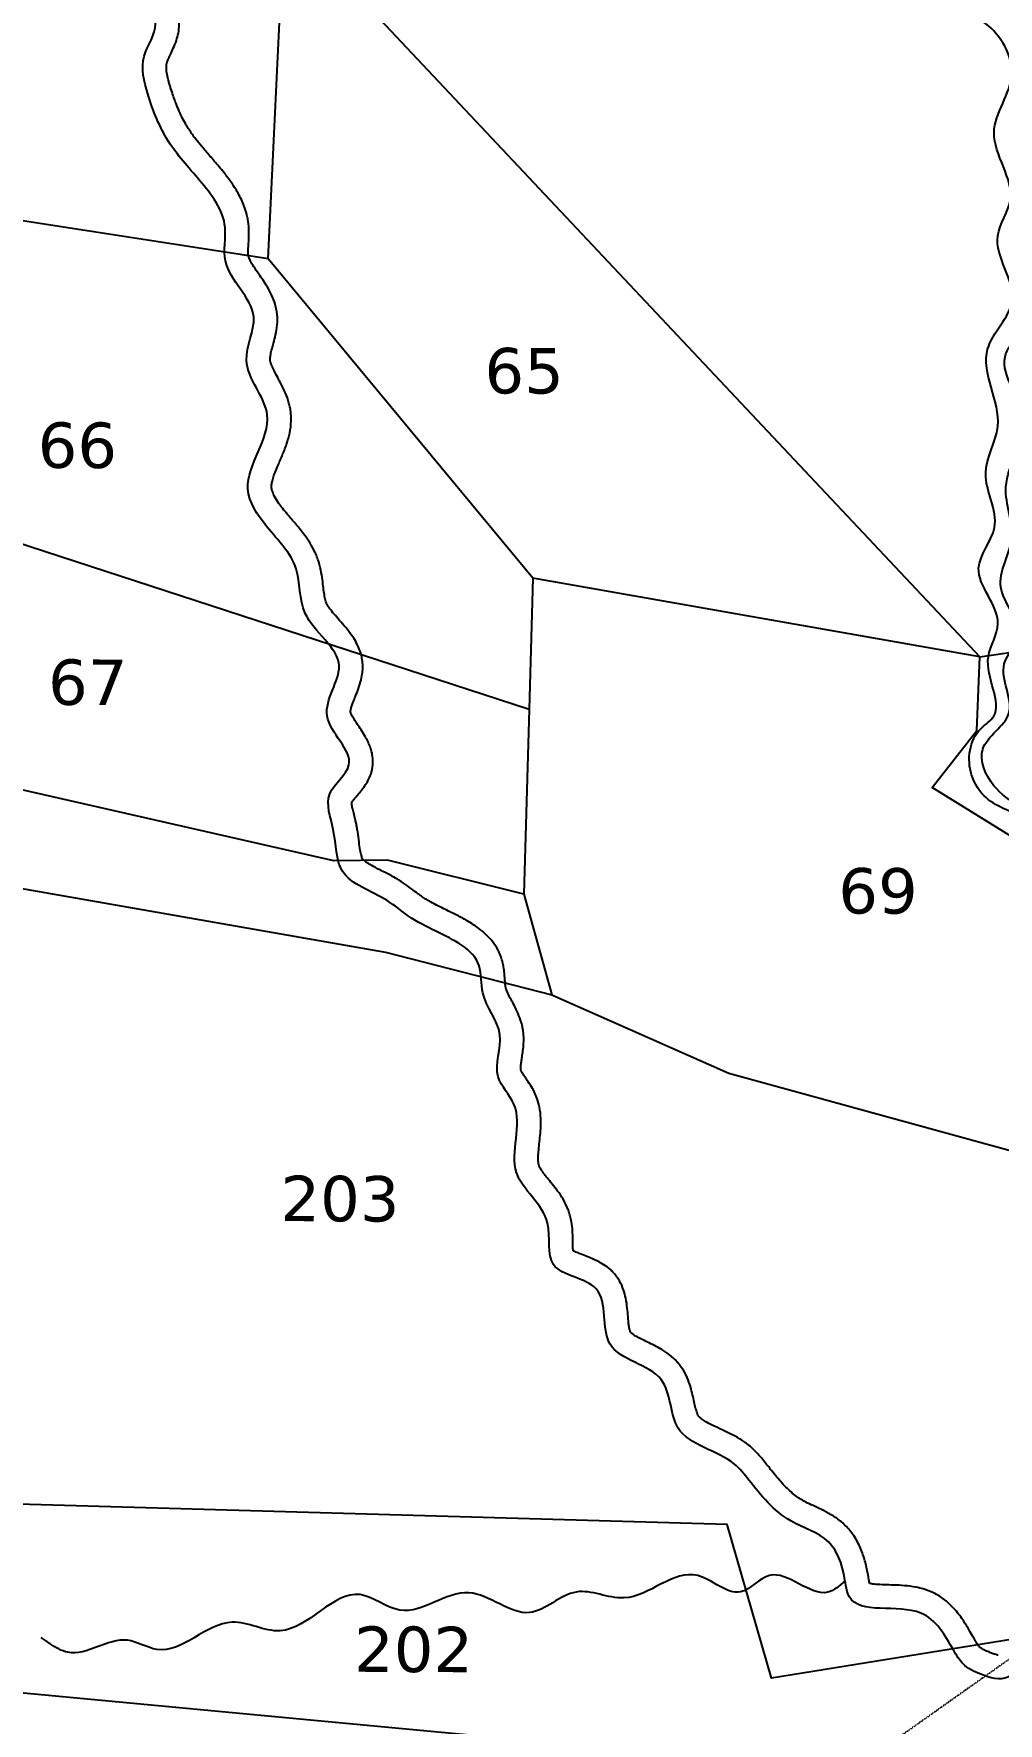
# Model space of a CAD drawing. Header units: inches. Extents: x 745102 to 755908, y 1649153 to 1658333.
# Drawn here: x 748318 to 748745, y 1654914 to 1655663 of the extents above; entities that cross this region are included whole.
import ezdxf
from ezdxf.enums import TextEntityAlignment as Align

# ---------------------------------------------------------------- set-up
doc = ezdxf.new("R2010")
doc.units = ezdxf.units.IN
doc.header["$MEASUREMENT"] = 0
doc.linetypes.add('DOT2', pattern=[0.125, 0, -0.125])
for name, color, linetype in [('PLOT', 7, 'Continuous'), ('PLOT NO', 7, 'Continuous'), ('ROADS', 6, 'Continuous'), ('TANKS-STREAM', 4, 'Continuous')]:
    doc.layers.add(name, color=color, linetype=linetype)
doc.styles.get("Standard").update_dxf_attribs({"font": 'verdana_0.ttf'})

msp = doc.modelspace()

# ---------------------------------------------------------------- linework, layer by layer
at = {"layer": 'PLOT'}
for points in [[(748421.39, 1655563.26), (748428.51, 1655714.56), (748736.61, 1655386.77)], [(748538.58, 1655421.69), (748421.39, 1655563.26), (748119.7, 1655609.89), (748120.99, 1655499.33)], [(748101.24, 1655375.89), (748120.99, 1655499.33), (748536.9, 1655363.64)], [(748736.61, 1655386.77), (748538.58, 1655421.69), (748536.9, 1655363.64), (748534.52, 1655281.56), (748546.91, 1655236.99)], [(748956.75, 1655137.5), (748967.58, 1655159.16), (748921.11, 1655205.93), (748856.1, 1655214.38), (748858.73, 1655254.57), (748774.56, 1655281.4), (748761.5, 1655300.4), (748715.4, 1655328.89), (748735.32, 1655354.16), (748736.61, 1655386.77), (748763.75, 1655390.75), (748749.83, 1655335.75), (748887.85, 1655282.51), (748912.11, 1655251.57), (749003.82, 1655202.14), (748987.31, 1655137.3)], [(748534.52, 1655281.56), (748474.16, 1655296.72), (748450.38, 1655296.41), (748101.24, 1655375.89), (748089.8, 1655338.24)], [(748089.8, 1655338.24), (748310.58, 1655284.47), (748473.25, 1655255.85), (748546.91, 1655236.99), (748625.43, 1655202.29), (748826.38, 1655147.04), (748835.49, 1654965.03), (748836.92, 1654878.19)], [(748835.49, 1654965.03), (748644.22, 1654934.16), (748624.65, 1655002.25), (748063.11, 1655018.32)], [(748054.72, 1654791.13), (748053.9, 1654951.92), (748836.92, 1654878.19)]]:
    msp.add_lwpolyline(points, dxfattribs=at)
at = {"layer": 'ROADS', "linetype": 'DOT2'}
msp.add_lwpolyline([(749280.95, 1655143.87), (749264.26, 1655135.6), (749225.6, 1655137.75), (749154.54, 1655141.69), (749108.41, 1655144.25), (749074.34, 1655134.65), (749039.13, 1655124.74), (748997.89, 1655101.31), (748970.81, 1655086.25), (748908.71, 1655058.85), (748875, 1655043.97), (748830.55, 1655014.53), (748805.74, 1654987.14), (748763.95, 1654952.66), (748717.17, 1654919.54), (748666.43, 1654883.63), (748644.23, 1654867.91), (748618.19, 1654867.15), (748551.07, 1654834.44), (748512.22, 1654815.5), (748485.6, 1654795.73), (748438.71, 1654767.75), (748405.66, 1654753.56), (748386.32, 1654744.52)], dxfattribs=at)
at = {"layer": 'TANKS-STREAM'}
for points in [[(749534, 1654961.7), (749522.94, 1654965.37), (749517.84, 1654970.84), (749492.71, 1654966.15), (749476.03, 1654966.38), (749448.4, 1654972.62), (749436.72, 1654987.52), (749419.74, 1654996.82), (749402.96, 1655016.03), (749388.4, 1655021.26), (749377.73, 1655038.14), (749364.88, 1655048.25), (749361.02, 1655078.09), (749353.32, 1655095.45), (749349.74, 1655111.47), (749338.05, 1655127.13), (749335.14, 1655143.65), (749325.93, 1655156.06), (749303.67, 1655166.37), (749290.94, 1655163.45), (749274.78, 1655172.1), (749259.62, 1655168.71), (749244.28, 1655175.21), (749226.1, 1655174.78), (749202.83, 1655181.64), (749183.99, 1655179.07), (749163.36, 1655185.58), (749142.68, 1655178.56), (749120.49, 1655187.11), (749100.48, 1655183.22), (749087.62, 1655188.88), (749063.14, 1655181.88), (749041, 1655180.48), (749018.09, 1655170.13), (748997.94, 1655170.7), (748986.06, 1655176.19), (748976.19, 1655187.12), (748961.34, 1655191.63), (748950.45, 1655198.53), (748944.55, 1655211.75), (748925.57, 1655215.79), (748911.4, 1655226.24), (748894.32, 1655228.83), (748882.49, 1655245.54), (748865, 1655252.54), (748855.15, 1655271.45), (748833.85, 1655274.66), (748812.22, 1655277.88), (748804.16, 1655288.47), (748782.34, 1655299.53), (748757.62, 1655314.97), (748739.48, 1655324.28), (748732.91, 1655334.54), (748736.95, 1655354.92), (748742.75, 1655360.51), (748742.63, 1655372.06), (748740.37, 1655386.92), (748744.55, 1655401.56), (748736.05, 1655426.18), (748743.05, 1655444.14), (748739.17, 1655468.19), (748744.54, 1655488.96), (748740.04, 1655523.24), (748750.86, 1655544.65), (748744.53, 1655573.5), (748750.04, 1655589), (748742.89, 1655619.22), (748750.76, 1655645.23), (748739.11, 1655667.55), (748722.13, 1655677.02), (748707.78, 1655697.15), (748713.98, 1655718.91), (748697.74, 1655756.06), (748695, 1655775.22), (748704.19, 1655801.42), (748686.3, 1655835.93), (748695.66, 1655862.96), (748682.04, 1655890.67), (748694.24, 1655926.43), (748686.29, 1655958.41), (748703.11, 1655990.95), (748694.98, 1656026.13), (748705.83, 1656049.15), (748704.75, 1656069.29), (748720.35, 1656087.55), (748720.3, 1656116.72), (748733.6, 1656138.29), (748733.99, 1656152.97), (748749.46, 1656178.44), (748769.4, 1656208.4), (748792.96, 1656223.27), (748805.09, 1656241.54), (748816.87, 1656253.54), (748816.68, 1656285.5), (748824.86, 1656308.57), (748821.95, 1656324.26), (748824.48, 1656336.56), (748810.8, 1656346.67), (748801.1, 1656357.93), (748796.68, 1656367.85), (748798.71, 1656382.81), (748788.86, 1656400.51), (748786.25, 1656409.43), (748783.17, 1656425.45), (748777.59, 1656434.55), (748783.08, 1656447.36), (748790.58, 1656466.64), (748800.73, 1656484.75), (748814.81, 1656494.44), (748824, 1656517.92), (748828.14, 1656522.19), (748826.9, 1656541.51), (748822.13, 1656545.62), (748830.76, 1656557.8), (748823.4, 1656576.31), (748831.58, 1656599.55), (748831.96, 1656612.59), (748830.37, 1656626.06), (748831.24, 1656637.77), (748818.41, 1656653.99), (748814.49, 1656665.23), (748819.5, 1656684.28), (748820.54, 1656697.65), (748815.49, 1656714.99), (748827.64, 1656735.49), (748825.26, 1656760.26), (748835.11, 1656784.57), (748827.29, 1656816.69), (748831.5, 1656836.15), (748824.78, 1656854.9), (748821.42, 1656883.63), (748820.68, 1656905.19), (748814.33, 1656929.97)], [(749547.45, 1654954.44), (749542.29, 1654955.9), (749539.37, 1654948.08), (749536.68, 1654947), (749530.88, 1654941.87), (749525.03, 1654923.75), (749519.44, 1654916.97), (749516.34, 1654914.72), (749511.54, 1654901.96), (749505.73, 1654892.71), (749502.21, 1654889.63), (749500.53, 1654883.04), (749486.44, 1654871.46), (749475.91, 1654869.65), (749470.72, 1654859.57), (749468.18, 1654844.33), (749458.23, 1654831.18), (749444.96, 1654825.6), (749421.04, 1654828.78), (749391.55, 1654833.22), (749376.7, 1654834.72), (749367.01, 1654837.02), (749348.2, 1654826.58), (749326.31, 1654820.48), (749319.18, 1654812.43), (749298.94, 1654807.56), (749283.63, 1654795.67), (749268.16, 1654795.93), (749245.64, 1654786.95), (749223.48, 1654787.82), (749197.22, 1654774.73), (749182.58, 1654776.64), (749161.3, 1654768.89), (749143.97, 1654768.96), (749114.85, 1654760.62), (749090.48, 1654773.29), (749066.34, 1654772.55), (749056.67, 1654778.15), (749027.55, 1654770.64), (748995.5, 1654779.62), (748979.82, 1654780.71), (748958.62, 1654793.57), (748941.71, 1654794.87), (748917.42, 1654811.45), (748900.1, 1654813.78), (748877.61, 1654827.69), (748861.95, 1654831.87), (748846.5, 1654848.69), (748831.06, 1654858.43), (748823.89, 1654871.86), (748819, 1654885.89), (748818.86, 1654906.76), (748814.8, 1654926.26), (748810.5, 1654934.31), (748801.85, 1654939.09), (748794.42, 1654936.85), (748781.02, 1654941.64), (748772.14, 1654938.37), (748753.92, 1654938.03), (748748.95, 1654934.55), (748736.99, 1654935.83), (748729.17, 1654940.39), (748724.86, 1654946.59), (748710.48, 1654962.93), (748678.73, 1654970.26), (748676.65, 1654978.59), (748669.49, 1654994.49), (748652.82, 1655003.82), (748634.29, 1655021.9), (748627.92, 1655028.94), (748603.02, 1655044.9), (748595.43, 1655066.44), (748572.8, 1655082.19), (748566.68, 1655106.62), (748547.74, 1655117.41), (748545.13, 1655135.76), (748531.34, 1655158.18), (748530.22, 1655188.48), (748523.25, 1655200.66), (748523.93, 1655219.34), (748516.37, 1655237.91), (748514.77, 1655249.87), (748495.64, 1655265.2), (748483.47, 1655271.94), (748474, 1655278.78), (748454.25, 1655291.84), (748450.19, 1655310.2), (748448.6, 1655326.07), (748457.11, 1655338.93), (748447.49, 1655360.61), (748452.74, 1655382.84), (748437.76, 1655406.1), (748433.71, 1655425.9), (748420.78, 1655444.49), (748412.36, 1655461.33), (748420.94, 1655494.06), (748411.73, 1655518.3), (748414.9, 1655537.45), (748402.39, 1655562.33), (748402.24, 1655577.17), (748390.97, 1655598.03), (748377.19, 1655615.28), (748367.98, 1655636.34), (748366.4, 1655653.04), (748371.41, 1655667.36), (748365.9, 1655683.25), (748375.27, 1655706.09), (748366.5, 1655735.3), (748374, 1655754.02), (748369.13, 1655774.44), (748382.86, 1655800.07), (748374.31, 1655830.81), (748388.03, 1655852.91), (748404.54, 1655852.85), (748410.55, 1655860.24), (748399.43, 1655867.09), (748382.12, 1655871.69), (748382, 1655893.53), (748386.35, 1655900.65), (748381.29, 1655924.57), (748388.59, 1655946.19), (748381.44, 1655967.38), (748395.15, 1655990.62), (748390.06, 1656009.19), (748396.75, 1656032.86), (748391.27, 1656053.86), (748393.58, 1656063.95), (748375.08, 1656084.01), (748358.65, 1656101.8), (748364.3, 1656123.83), (748366.85, 1656138.76), (748363.99, 1656148.04), (748357.67, 1656167.03), (748344.45, 1656177.87), (748327.57, 1656188.86), (748324.51, 1656196.29), (748334.49, 1656218.71), (748325.26, 1656236.2), (748334.45, 1656266.25), (748329.38, 1656288.32), (748335.7, 1656322.02), (748325.07, 1656348.65), (748326.08, 1656372.16), (748315.26, 1656393.99), (748318.37, 1656418.32), (748309.83, 1656435.15), (748306.42, 1656453.71), (748295.11, 1656469.05), (748295.14, 1656484.01), (748291.26, 1656500.49), (748283.72, 1656532.28)], [(749292.08, 1655172.24), (749281.19, 1655178.78), (749259.36, 1655177.19), (749245.11, 1655184.58), (749217.6, 1655181.33), (749205.89, 1655190.6), (749185.09, 1655185.85), (749164.76, 1655194.53), (749146.17, 1655188.31), (749120.37, 1655194.48), (749099.15, 1655189.74), (749083.87, 1655198.82), (749058.43, 1655187.59), (749037.86, 1655188.72), (749010.01, 1655176.39), (748993.03, 1655181.28), (748981.75, 1655195.79), (748959.74, 1655202.16), (748951.59, 1655218.04), (748926.21, 1655222.96), (748916.8, 1655232.64), (748901.7, 1655236.05), (748873.88, 1655261.74), (748862.98, 1655277.18), (748823.54, 1655283.41), (748790.57, 1655300.81), (748774.87, 1655314.08), (748754.12, 1655321.08), (748742.82, 1655329.72), (748737.84, 1655345.88), (748749.45, 1655361.77), (748747.43, 1655383.72), (748753.57, 1655396.28), (748745.88, 1655417.7), (748750.58, 1655438.64), (748748.15, 1655462.04), (748755.82, 1655492.62), (748747.73, 1655519.81), (748760.19, 1655540.1), (748751.5, 1655573.83), (748760.18, 1655592.24), (748751.67, 1655619.95), (748759.08, 1655635.44), (748756.18, 1655647.34), (748766.31, 1655663.23), (748764.31, 1655686.93), (748781.18, 1655707.62), (748793.66, 1655728.87), (748797.12, 1655757.38), (748823.02, 1655777.61), (748834.65, 1655791.11), (748835.43, 1655830.94), (748859.49, 1655856.99), (748859.61, 1655887.6), (748880.67, 1655906.81), (748880.8, 1655938), (748904.63, 1655967.26), (748908.07, 1655989.68), (748906.04, 1656009.32), (748914.47, 1656019.77), (748917.07, 1656040.1), (748912.55, 1656066.54), (748922.88, 1656073.1), (748927.78, 1656093.42), (748934.55, 1656105.97), (748945.87, 1656150.08), (748947.88, 1656182.15), (748963.92, 1656199.8), (748970.09, 1656222.42), (748992.41, 1656242.04), (749002.57, 1656253.45), (749027.19, 1656270.13), (749038.4, 1656290.63)], [(748676.93, 1654977.27), (748669.25, 1654972.2), (748643.39, 1654979.61), (748630.59, 1654972.34), (748611.65, 1654979.57), (748578.91, 1654969.66), (748557.8, 1654972.29), (748537.16, 1654963.18), (748510.22, 1654971.97), (748479.7, 1654964.26), (748462.01, 1654971.13), (748426.64, 1654955.09), (748405.36, 1654958.92), (748372.06, 1654946.78), (748358.96, 1654950.91), (748332.54, 1654945.56), (748324.72, 1654949.34), (748320.82, 1654952.07)]]:
    msp.add_spline(points, degree=3, dxfattribs=at)
for points, knots in [([(748458.38, 1655322.29), (748458.42, 1655322.35), (748458.47, 1655322.45), (748458.72, 1655322.83), (748458.98, 1655323.2), (748459.68, 1655324.08), (748460.11, 1655324.6), (748461.1, 1655325.77), (748461.66, 1655326.41), (748462.84, 1655327.87), (748463.47, 1655328.67), (748464.62, 1655330.34), (748465.14, 1655331.16), (748466.05, 1655332.88), (748466.45, 1655333.75), (748466.96, 1655335.22), (748467.12, 1655335.73), (748467.33, 1655336.6), (748467.4, 1655336.93), (748467.52, 1655337.59), (748467.57, 1655337.92), (748467.69, 1655338.91), (748467.73, 1655339.56), (748467.75, 1655341.31), (748467.64, 1655342.39), (748467.29, 1655344.39), (748467.05, 1655345.32), (748466.49, 1655347.05), (748466.17, 1655347.85), (748465.5, 1655349.34), (748465.15, 1655350.04), (748464.18, 1655351.81), (748463.55, 1655352.82), (748462.34, 1655354.7), (748461.75, 1655355.57), (748460.65, 1655357.2), (748460.14, 1655357.95), (748459.26, 1655359.33), (748458.88, 1655359.95), (748458.31, 1655361.01), (748458.11, 1655361.45), (748457.93, 1655361.94), (748457.89, 1655362.07), (748457.86, 1655362.2), (748457.85, 1655362.24), (748457.84, 1655362.27), (748457.84, 1655362.28), (748457.84, 1655362.3), (748457.84, 1655362.32), (748457.83, 1655362.39), (748457.83, 1655362.45), (748457.84, 1655362.71), (748457.86, 1655362.98), (748458, 1655363.71), (748458.11, 1655364.16), (748458.43, 1655365.22), (748458.64, 1655365.83), (748459.13, 1655367.17), (748459.42, 1655367.89), (748460.13, 1655369.67), (748460.57, 1655370.75), (748461.45, 1655373.11), (748461.89, 1655374.38), (748462.57, 1655376.87), (748462.83, 1655378.03), (748463.12, 1655380.14), (748463.2, 1655381.04), (748463.23, 1655382.43), (748463.23, 1655382.9), (748463.18, 1655383.85), (748463.14, 1655384.32), (748462.98, 1655385.71), (748462.81, 1655386.61), (748462.26, 1655388.79), (748461.81, 1655390.03), (748460.8, 1655392.31), (748460.24, 1655393.36), (748459.07, 1655395.31), (748458.45, 1655396.21), (748456.89, 1655398.36), (748455.93, 1655399.53), (748454.06, 1655401.72), (748453.15, 1655402.73), (748451.47, 1655404.65), (748450.69, 1655405.56), (748449.32, 1655407.24), (748448.74, 1655408.02), (748448.04, 1655409.08), (748447.83, 1655409.42), (748447.55, 1655409.93), (748447.45, 1655410.11), (748447.31, 1655410.4), (748447.26, 1655410.51), (748447.11, 1655410.87), (748447.01, 1655411.13), (748446.71, 1655412.03), (748446.52, 1655412.76), (748446.18, 1655414.47), (748446.04, 1655415.44), (748445.76, 1655417.6), (748445.63, 1655418.79), (748445.32, 1655421.35), (748445.14, 1655422.73), (748444.61, 1655425.68), (748444.26, 1655427.24), (748443.63, 1655429.26), (748443.51, 1655429.65), (748443.24, 1655430.41), (748443.1, 1655430.79), (748442.66, 1655431.89), (748442.35, 1655432.61), (748441.36, 1655434.69), (748440.63, 1655435.99), (748439.11, 1655438.44), (748438.31, 1655439.59), (748436.2, 1655442.45), (748434.87, 1655444.06), (748432.29, 1655447.12), (748431.04, 1655448.55), (748429.14, 1655450.82), (748428.44, 1655451.67), (748427.13, 1655453.36), (748426.52, 1655454.18), (748425.26, 1655456.02), (748424.65, 1655457.01), (748423.7, 1655458.83), (748423.36, 1655459.64), (748423.03, 1655460.69), (748422.95, 1655461.02), (748422.85, 1655461.57), (748422.83, 1655461.79), (748422.8, 1655462.2), (748422.8, 1655462.44), (748422.84, 1655463.17), (748422.92, 1655463.72), (748423.2, 1655465.03), (748423.41, 1655465.77), (748423.96, 1655467.43), (748424.29, 1655468.33), (748425.07, 1655470.26), (748425.51, 1655471.29), (748426.61, 1655473.85), (748427.31, 1655475.43), (748428.68, 1655478.81), (748429.36, 1655480.6), (748430.41, 1655484.06), (748430.82, 1655485.67), (748431.39, 1655489.1), (748431.56, 1655490.92), (748431.5, 1655493.5), (748431.46, 1655494.18), (748431.35, 1655495.25), (748431.31, 1655495.65), (748431.19, 1655496.42), (748431.13, 1655496.8), (748430.91, 1655497.91), (748430.74, 1655498.63), (748430.11, 1655500.89), (748429.58, 1655502.33), (748428.45, 1655505), (748427.85, 1655506.24), (748426.68, 1655508.54), (748426.1, 1655509.61), (748425.02, 1655511.62), (748424.52, 1655512.55), (748423.66, 1655514.27), (748423.3, 1655515.05), (748422.73, 1655516.44), (748422.53, 1655517.04), (748422.3, 1655517.93), (748422.24, 1655518.26), (748422.21, 1655518.61), (748422.21, 1655518.68), (748422.2, 1655518.88), (748422.2, 1655519.04), (748422.23, 1655519.67), (748422.31, 1655520.26), (748422.59, 1655521.7), (748422.8, 1655522.55), (748423.31, 1655524.48), (748423.62, 1655525.55), (748424.24, 1655527.91), (748424.56, 1655529.19), (748425.11, 1655532.01), (748425.33, 1655533.55), (748425.43, 1655535.97), (748425.44, 1655536.72), (748425.37, 1655537.98), (748425.33, 1655538.48), (748425.22, 1655539.46), (748425.15, 1655539.94), (748424.9, 1655541.36), (748424.69, 1655542.27), (748423.99, 1655544.62), (748423.45, 1655545.98), (748422.27, 1655548.51), (748421.63, 1655549.67), (748420.34, 1655551.84), (748419.68, 1655552.85), (748418.4, 1655554.76), (748417.77, 1655555.65), (748416.37, 1655557.65), (748415.64, 1655558.71), (748414.38, 1655560.64), (748413.87, 1655561.51), (748413.2, 1655562.83), (748412.99, 1655563.33), (748412.8, 1655563.91), (748412.75, 1655564.06), (748412.69, 1655564.29), (748412.67, 1655564.37), (748412.64, 1655564.52), (748412.62, 1655564.6), (748412.59, 1655564.8), (748412.58, 1655564.9), (748412.54, 1655565.25), (748412.51, 1655565.52), (748412.48, 1655566.44), (748412.49, 1655567.19), (748412.56, 1655568.96), (748412.63, 1655569.97), (748412.76, 1655572.23), (748412.82, 1655573.49), (748412.82, 1655575.44), (748412.81, 1655576.04), (748412.76, 1655577.07), (748412.73, 1655577.49), (748412.66, 1655578.26), (748412.63, 1655578.61), (748412.55, 1655579.3), (748412.5, 1655579.64), (748412.34, 1655580.65), (748412.22, 1655581.31), (748411.78, 1655583.27), (748411.42, 1655584.53), (748410.27, 1655587.85), (748409.37, 1655589.8), (748407.4, 1655593.47), (748406.32, 1655595.19), (748404.09, 1655598.42), (748402.94, 1655599.94), (748401.01, 1655602.36), (748400.23, 1655603.3), (748398.8, 1655605.01), (748398.13, 1655605.79), (748396.82, 1655607.32), (748396.18, 1655608.07), (748394.27, 1655610.27), (748393.06, 1655611.68), (748390.95, 1655614.21), (748390.05, 1655615.33), (748388.19, 1655617.74), (748387.26, 1655619.04), (748386.1, 1655620.79), (748385.81, 1655621.26), (748385.22, 1655622.22), (748384.93, 1655622.71), (748384.09, 1655624.19), (748383.56, 1655625.22), (748382.01, 1655628.38), (748381.06, 1655630.62), (748379.5, 1655634.77), (748378.87, 1655636.64), (748378.08, 1655639.14), (748377.9, 1655639.73), (748377.56, 1655640.87), (748377.4, 1655641.43), (748376.97, 1655643.04), (748376.73, 1655644.04), (748376.39, 1655645.88), (748376.29, 1655646.71), (748376.21, 1655648.16), (748376.23, 1655648.77), (748376.33, 1655649.51), (748376.37, 1655649.7), (748376.43, 1655649.99), (748376.45, 1655650.09), (748376.5, 1655650.28), (748376.53, 1655650.37), (748376.6, 1655650.58), (748376.64, 1655650.69), (748376.77, 1655651.07), (748376.89, 1655651.36), (748377.28, 1655652.28), (748377.62, 1655653), (748378.4, 1655654.63), (748378.84, 1655655.55), (748379.77, 1655657.62), (748380.26, 1655658.78), (748381.02, 1655661.08), (748381.31, 1655662.15), (748381.75, 1655664.49), (748381.89, 1655665.77), (748381.89, 1655667.51), (748381.88, 1655667.91), (748381.84, 1655668.67), (748381.8, 1655669.04), (748381.67, 1655670.13), (748381.55, 1655670.82), (748381.14, 1655672.71), (748380.8, 1655673.82), (748380.06, 1655675.83), (748379.67, 1655676.74), (748378.92, 1655678.41), (748378.55, 1655679.17), (748377.87, 1655680.55), (748377.56, 1655681.17), (748377.04, 1655682.27), (748376.83, 1655682.75), (748376.52, 1655683.52), (748376.43, 1655683.81), (748376.37, 1655684.02), (748376.36, 1655684.05), (748376.36, 1655684.07)], [1518.305494, 1518.305494, 1518.305494, 1518.305494, 1519.435738, 1519.435738, 1521.62681, 1521.62681, 1523.817881, 1523.817881, 1526.008952, 1526.008952, 1528.200023, 1528.200023, 1529.930975, 1529.930975, 1531.386353, 1531.386353, 1532.116887, 1532.116887, 1532.551503, 1532.551503, 1532.986118, 1532.986118, 1533.85535, 1533.85535, 1535.406453, 1535.406453, 1536.957555, 1536.957555, 1538.508658, 1538.508658, 1540.059761, 1540.059761, 1542.698404, 1542.698404, 1545.337046, 1545.337046, 1547.975689, 1547.975689, 1550.614332, 1550.614332, 1553.252975, 1553.252975, 1554.731848, 1554.731848, 1555.536474, 1555.536474, 1556.16905, 1556.16905, 1556.801626, 1556.801626, 1558.066779, 1558.066779, 1560.485302, 1560.485302, 1562.903825, 1562.903825, 1565.322348, 1565.322348, 1567.740872, 1567.740872, 1570.801802, 1570.801802, 1573.862733, 1573.862733, 1576.202801, 1576.202801, 1577.776754, 1577.776754, 1578.543251, 1578.543251, 1579.309748, 1579.309748, 1580.842742, 1580.842742, 1583.222807, 1583.222807, 1585.602872, 1585.602872, 1587.982937, 1587.982937, 1591.606743, 1591.606743, 1595.230548, 1595.230548, 1598.854354, 1598.854354, 1602.47816, 1602.47816, 1604.407423, 1604.407423, 1605.561822, 1605.561822, 1606.412739, 1606.412739, 1608.045138, 1608.045138, 1611.614704, 1611.614704, 1615.184271, 1615.184271, 1618.753837, 1618.753837, 1622.323403, 1622.323403, 1625.892969, 1625.892969, 1626.738631, 1626.738631, 1627.584293, 1627.584293, 1629.275616, 1629.275616, 1632.658263, 1632.658263, 1636.04091, 1636.04091, 1641.501814, 1641.501814, 1646.962718, 1646.962718, 1650.409277, 1650.409277, 1653.855836, 1653.855836, 1658.349754, 1658.349754, 1662.843672, 1662.843672, 1665.222461, 1665.222461, 1667.264621, 1667.264621, 1669.30678, 1669.30678, 1672.680304, 1672.680304, 1676.053829, 1676.053829, 1679.427353, 1679.427353, 1682.800878, 1682.800878, 1687.409913, 1687.409913, 1692.018948, 1692.018948, 1695.649234, 1695.649234, 1699.279521, 1699.279521, 1700.546354, 1700.546354, 1701.268191, 1701.268191, 1701.990027, 1701.990027, 1703.4337, 1703.4337, 1706.705632, 1706.705632, 1709.977565, 1709.977565, 1713.249497, 1713.249497, 1716.521429, 1716.521429, 1719.793361, 1719.793361, 1723.065294, 1723.065294, 1725.782574, 1725.782574, 1726.555158, 1726.555158, 1728.100326, 1728.100326, 1731.276856, 1731.276856, 1734.453385, 1734.453385, 1737.629914, 1737.629914, 1740.806444, 1740.806444, 1743.982973, 1743.982973, 1745.346118, 1745.346118, 1746.19917, 1746.19917, 1747.052223, 1747.052223, 1748.758328, 1748.758328, 1751.67836, 1751.67836, 1754.598393, 1754.598393, 1757.518425, 1757.518425, 1760.438458, 1760.438458, 1764.404554, 1764.404554, 1768.37065, 1768.37065, 1771.412691, 1771.412691, 1772.647072, 1772.647072, 1773.388664, 1773.388664, 1774.19132, 1774.19132, 1774.993975, 1774.993975, 1776.599286, 1776.599286, 1779.696688, 1779.696688, 1782.79409, 1782.79409, 1785.891492, 1785.891492, 1787.194123, 1787.194123, 1788.055642, 1788.055642, 1788.743036, 1788.743036, 1789.43043, 1789.43043, 1790.805218, 1790.805218, 1793.554794, 1793.554794, 1798.31179, 1798.31179, 1803.068786, 1803.068786, 1807.825782, 1807.825782, 1811.055666, 1811.055666, 1813.904545, 1813.904545, 1816.753424, 1816.753424, 1822.451183, 1822.451183, 1827.184265, 1827.184265, 1832.814669, 1832.814669, 1834.873658, 1834.873658, 1836.932647, 1836.932647, 1841.050625, 1841.050625, 1849.286582, 1849.286582, 1855.57503, 1855.57503, 1857.47317, 1857.47317, 1859.37131, 1859.37131, 1863.16759, 1863.16759, 1866.96387, 1866.96387, 1870.76015, 1870.76015, 1872.221459, 1872.221459, 1873.073206, 1873.073206, 1873.80079, 1873.80079, 1874.528374, 1874.528374, 1875.983542, 1875.983542, 1878.656657, 1878.656657, 1881.329773, 1881.329773, 1884.002889, 1884.002889, 1885.986495, 1885.986495, 1887.970102, 1887.970102, 1888.530362, 1888.530362, 1889.090622, 1889.090622, 1890.211142, 1890.211142, 1892.305806, 1892.305806, 1894.400469, 1894.400469, 1896.495133, 1896.495133, 1898.589796, 1898.589796, 1900.68446, 1900.68446, 1902.779124, 1902.779124, 1903.218712, 1903.218712, 1903.218712, 1903.218712]), ([(748556.46, 1655123.54), (748556.44, 1655123.71), (748556.41, 1655123.92), (748556.34, 1655124.7), (748556.31, 1655125.4), (748556.27, 1655127.05), (748556.27, 1655127.99), (748556.24, 1655130.07), (748556.21, 1655131.21), (748556.06, 1655133.66), (748555.93, 1655134.98), (748555.61, 1655136.82), (748555.53, 1655137.26), (748555.35, 1655138.08), (748555.26, 1655138.46), (748555.06, 1655139.2), (748554.96, 1655139.56), (748554.63, 1655140.63), (748554.38, 1655141.32), (748553.48, 1655143.59), (748552.74, 1655145.05), (748551.18, 1655147.72), (748550.36, 1655148.93), (748548.74, 1655151.16), (748547.93, 1655152.19), (748546.41, 1655154.08), (748545.68, 1655154.96), (748544.37, 1655156.58), (748543.78, 1655157.32), (748542.79, 1655158.67), (748542.38, 1655159.28), (748541.76, 1655160.32), (748541.55, 1655160.76), (748541.38, 1655161.2), (748541.35, 1655161.28), (748541.3, 1655161.43), (748541.28, 1655161.5), (748541.24, 1655161.65), (748541.22, 1655161.73), (748541.16, 1655161.98), (748541.12, 1655162.17), (748541.01, 1655162.88), (748540.96, 1655163.51), (748540.94, 1655165.01), (748540.97, 1655165.88), (748541.1, 1655167.81), (748541.21, 1655168.87), (748541.46, 1655171.15), (748541.6, 1655172.37), (748541.86, 1655174.96), (748541.98, 1655176.32), (748542.13, 1655179.19), (748542.16, 1655180.7), (748542.02, 1655183.86), (748541.84, 1655185.52), (748541.21, 1655188.68), (748540.81, 1655190.16), (748540.11, 1655191.99), (748539.97, 1655192.33), (748539.67, 1655193.01), (748539.52, 1655193.34), (748539.06, 1655194.29), (748538.75, 1655194.89), (748537.79, 1655196.57), (748537.15, 1655197.55), (748535.97, 1655199.3), (748535.44, 1655200.06), (748534.52, 1655201.4), (748534.15, 1655201.97), (748533.62, 1655202.87), (748533.46, 1655203.2), (748533.36, 1655203.45), (748533.34, 1655203.49), (748533.32, 1655203.56), (748533.32, 1655203.56), (748533.31, 1655203.62), (748533.3, 1655203.67), (748533.26, 1655203.89), (748533.24, 1655204.15), (748533.24, 1655204.88), (748533.26, 1655205.35), (748533.37, 1655206.47), (748533.45, 1655207.11), (748533.66, 1655208.56), (748533.78, 1655209.37), (748534.04, 1655211.11), (748534.17, 1655212.05), (748534.4, 1655214.08), (748534.49, 1655215.16), (748534.56, 1655217.5), (748534.53, 1655218.74), (748534.36, 1655220.46), (748534.31, 1655220.87), (748534.19, 1655221.67), (748534.12, 1655222.06), (748533.89, 1655223.21), (748533.7, 1655223.95), (748533.07, 1655226.13), (748532.56, 1655227.47), (748531.5, 1655229.93), (748530.95, 1655231.04), (748529.89, 1655233.09), (748529.38, 1655234.03), (748528.47, 1655235.74), (748528.07, 1655236.52), (748527.4, 1655237.93), (748527.13, 1655238.55), (748526.86, 1655239.29), (748526.8, 1655239.48), (748526.69, 1655239.85), (748526.64, 1655240.03), (748526.58, 1655240.27), (748526.57, 1655240.34), (748526.53, 1655240.51), (748526.52, 1655240.6), (748526.47, 1655240.89), (748526.43, 1655241.1), (748526.34, 1655241.82), (748526.29, 1655242.39), (748526.19, 1655243.71), (748526.14, 1655244.45), (748526.02, 1655246.1), (748525.95, 1655247), (748525.7, 1655248.97), (748525.53, 1655250.04), (748525.16, 1655251.63), (748525.04, 1655252.09), (748524.8, 1655252.92), (748524.68, 1655253.29), (748524.42, 1655254.02), (748524.29, 1655254.37), (748523.86, 1655255.43), (748523.54, 1655256.11), (748522.46, 1655258.17), (748521.6, 1655259.46), (748519.76, 1655261.8), (748518.78, 1655262.85), (748516.76, 1655264.76), (748515.72, 1655265.63), (748513.62, 1655267.21), (748512.56, 1655267.94), (748509.72, 1655269.74), (748507.94, 1655270.73), (748504.49, 1655272.54), (748502.82, 1655273.36), (748500.27, 1655274.6), (748499.33, 1655275.05), (748497.52, 1655275.95), (748496.66, 1655276.38), (748494.94, 1655277.27), (748494.1, 1655277.72), (748492.59, 1655278.57), (748491.92, 1655278.96), (748490.69, 1655279.72), (748490.12, 1655280.09), (748489.38, 1655280.6), (748489.18, 1655280.74), (748488.77, 1655281.03), (748488.56, 1655281.18), (748487.92, 1655281.64), (748487.48, 1655281.98), (748486.08, 1655283.03), (748485.07, 1655283.81), (748482.85, 1655285.46), (748481.63, 1655286.33), (748479.87, 1655287.48), (748479.43, 1655287.75), (748478.55, 1655288.28), (748478.12, 1655288.54), (748476.83, 1655289.28), (748475.98, 1655289.74), (748473.62, 1655290.98), (748472.15, 1655291.71), (748469.46, 1655293.07), (748468.23, 1655293.71), (748466.13, 1655294.91), (748465.26, 1655295.47), (748464.19, 1655296.28), (748463.86, 1655296.58), (748463.38, 1655297.05), (748463.24, 1655297.23), (748463.14, 1655297.39), (748463.12, 1655297.42), (748463.04, 1655297.56), (748462.97, 1655297.7), (748462.8, 1655298.11), (748462.7, 1655298.38), (748462.42, 1655299.33), (748462.23, 1655300.17), (748461.9, 1655302.24), (748461.74, 1655303.46), (748461.41, 1655306.19), (748461.23, 1655307.69), (748460.88, 1655309.98), (748460.77, 1655310.67), (748460.53, 1655311.94), (748460.42, 1655312.52), (748460.17, 1655313.64), (748460.05, 1655314.17), (748459.68, 1655315.71), (748459.43, 1655316.65), (748459.01, 1655318.35), (748458.82, 1655319.11), (748458.55, 1655320.41), (748458.46, 1655320.96), (748458.37, 1655321.79), (748458.37, 1655322.07), (748458.38, 1655322.24), (748458.38, 1655322.27), (748458.38, 1655322.29)], [1275.615703, 1275.615703, 1275.615703, 1275.615703, 1276.79015, 1276.79015, 1279.459201, 1279.459201, 1282.128252, 1282.128252, 1284.797303, 1284.797303, 1287.466355, 1287.466355, 1288.292718, 1288.292718, 1288.96826, 1288.96826, 1289.643802, 1289.643802, 1290.994886, 1290.994886, 1294.238519, 1294.238519, 1297.482152, 1297.482152, 1300.725785, 1300.725785, 1303.969418, 1303.969418, 1307.213051, 1307.213051, 1310.456683, 1310.456683, 1313.700316, 1313.700316, 1314.576885, 1314.576885, 1315.30801, 1315.30801, 1316.039135, 1316.039135, 1317.501384, 1317.501384, 1320.906703, 1320.906703, 1324.312021, 1324.312021, 1327.717339, 1327.717339, 1331.122657, 1331.122657, 1334.527975, 1334.527975, 1337.933294, 1337.933294, 1341.338612, 1341.338612, 1344.197242, 1344.197242, 1344.853644, 1344.853644, 1345.510046, 1345.510046, 1346.82285, 1346.82285, 1349.464357, 1349.464357, 1352.105864, 1352.105864, 1354.74737, 1354.74737, 1357.388877, 1357.388877, 1358.279294, 1358.279294, 1359.330736, 1359.330736, 1360.382177, 1360.382177, 1362.751399, 1362.751399, 1365.12062, 1365.12062, 1367.489841, 1367.489841, 1369.859063, 1369.859063, 1372.228284, 1372.228284, 1374.597506, 1374.597506, 1376.966727, 1376.966727, 1377.68288, 1377.68288, 1378.399032, 1378.399032, 1379.831337, 1379.831337, 1382.81977, 1382.81977, 1385.808204, 1385.808204, 1388.796637, 1388.796637, 1391.785071, 1391.785071, 1394.773504, 1394.773504, 1395.920073, 1395.920073, 1397.121116, 1397.121116, 1397.667489, 1397.667489, 1398.213862, 1398.213862, 1399.306608, 1399.306608, 1401.4921, 1401.4921, 1403.677591, 1403.677591, 1405.863083, 1405.863083, 1408.048575, 1408.048575, 1408.899474, 1408.899474, 1409.557322, 1409.557322, 1410.215169, 1410.215169, 1411.530865, 1411.530865, 1414.374787, 1414.374787, 1417.218709, 1417.218709, 1420.062631, 1420.062631, 1422.906553, 1422.906553, 1427.687919, 1427.687919, 1432.469285, 1432.469285, 1435.49847, 1435.49847, 1438.527656, 1438.527656, 1441.747738, 1441.747738, 1444.554285, 1444.554285, 1447.111385, 1447.111385, 1448.042116, 1448.042116, 1448.972846, 1448.972846, 1450.834307, 1450.834307, 1454.55723, 1454.55723, 1458.280152, 1458.280152, 1459.459141, 1459.459141, 1460.638131, 1460.638131, 1462.996111, 1462.996111, 1467.377515, 1467.377515, 1471.758919, 1471.758919, 1476.140324, 1476.140324, 1479.081096, 1479.081096, 1482.021868, 1482.021868, 1482.898573, 1482.898573, 1484.988845, 1484.988845, 1487.079116, 1487.079116, 1490.998048, 1490.998048, 1494.916979, 1494.916979, 1498.835911, 1498.835911, 1500.446987, 1500.446987, 1501.742873, 1501.742873, 1503.038758, 1503.038758, 1505.63053, 1505.63053, 1508.222301, 1508.222301, 1510.814073, 1510.814073, 1513.405844, 1513.405844, 1513.903315, 1513.903315, 1513.903315, 1513.903315]), ([(748687.75, 1654976.1), (748687.7, 1654976.32), (748687.64, 1654976.58), (748687.47, 1654977.5), (748687.35, 1654978.26), (748687.13, 1654979.54), (748687.05, 1654979.97), (748686.8, 1654981.35), (748686.62, 1654982.29), (748686.19, 1654984.16), (748685.96, 1654985.1), (748685.16, 1654987.93), (748684.51, 1654989.82), (748682.89, 1654993.59), (748681.92, 1654995.46), (748680.19, 1654998.06), (748679.62, 1654998.84), (748678.37, 1655000.37), (748677.69, 1655001.13), (748676.6, 1655002.19), (748676.25, 1655002.53), (748675.53, 1655003.16), (748675.17, 1655003.47), (748674.09, 1655004.34), (748673.36, 1655004.87), (748671.19, 1655006.34), (748669.77, 1655007.15), (748667.04, 1655008.57), (748665.73, 1655009.19), (748663.27, 1655010.33), (748662.12, 1655010.85), (748660.03, 1655011.84), (748659.09, 1655012.32), (748658.07, 1655012.89), (748657.87, 1655013.01), (748657.46, 1655013.25), (748657.26, 1655013.38), (748656.66, 1655013.76), (748656.26, 1655014.03), (748655.07, 1655014.87), (748654.29, 1655015.49), (748651.98, 1655017.46), (748650.46, 1655018.97), (748647.42, 1655022.31), (748645.9, 1655024.15), (748643.78, 1655026.8), (748643.2, 1655027.53), (748642.34, 1655028.62), (748642.05, 1655028.98), (748641.46, 1655029.74), (748641.15, 1655030.12), (748640.18, 1655031.32), (748639.49, 1655032.15), (748638.22, 1655033.56), (748637.68, 1655034.14), (748636.44, 1655035.39), (748635.71, 1655036.07), (748634.62, 1655037), (748634.3, 1655037.26), (748633.65, 1655037.77), (748633.33, 1655038.02), (748632.37, 1655038.73), (748631.72, 1655039.17), (748629.79, 1655040.42), (748628.52, 1655041.15), (748626.03, 1655042.47), (748624.82, 1655043.06), (748622.1, 1655044.35), (748620.63, 1655045.02), (748617.96, 1655046.28), (748616.77, 1655046.87), (748614.93, 1655047.9), (748614.23, 1655048.34), (748613.11, 1655049.14), (748612.71, 1655049.5), (748612.31, 1655049.92), (748612.22, 1655050.03), (748612.05, 1655050.24), (748611.97, 1655050.34), (748611.87, 1655050.51), (748611.82, 1655050.59), (748611.7, 1655050.81), (748611.64, 1655050.94), (748611.4, 1655051.48), (748611.2, 1655052.02), (748610.8, 1655053.35), (748610.59, 1655054.15), (748610.17, 1655055.94), (748609.95, 1655056.94), (748609.48, 1655059.09), (748609.22, 1655060.24), (748608.58, 1655062.69), (748608.21, 1655063.98), (748607.24, 1655066.67), (748606.65, 1655068.08), (748605.57, 1655070.08), (748605.24, 1655070.66), (748604.6, 1655071.64), (748604.33, 1655072.04), (748603.79, 1655072.77), (748603.54, 1655073.09), (748603.03, 1655073.71), (748602.77, 1655074.01), (748601.98, 1655074.88), (748601.44, 1655075.42), (748599.75, 1655076.98), (748598.58, 1655077.87), (748596.28, 1655079.43), (748595.15, 1655080.1), (748592.95, 1655081.31), (748591.89, 1655081.85), (748589.87, 1655082.85), (748588.91, 1655083.3), (748587.13, 1655084.16), (748586.3, 1655084.57), (748584.84, 1655085.33), (748584.2, 1655085.69), (748583.15, 1655086.35), (748582.74, 1655086.65), (748582.16, 1655087.13), (748581.99, 1655087.31), (748581.87, 1655087.45), (748581.85, 1655087.48), (748581.82, 1655087.51), (748581.83, 1655087.51), (748581.8, 1655087.56), (748581.78, 1655087.6), (748581.69, 1655087.82), (748581.59, 1655088.09), (748581.4, 1655088.84), (748581.29, 1655089.33), (748581.11, 1655090.5), (748581.03, 1655091.18), (748580.88, 1655092.67), (748580.81, 1655093.49), (748580.65, 1655095.54), (748580.55, 1655096.82), (748580.25, 1655099.55), (748580.06, 1655101), (748579.49, 1655103.73), (748579.17, 1655104.98), (748578.27, 1655107.56), (748577.69, 1655108.9), (748576.6, 1655110.8), (748576.24, 1655111.36), (748575.42, 1655112.51), (748574.96, 1655113.09), (748573.95, 1655114.21), (748573.43, 1655114.72), (748571.95, 1655116.05), (748570.97, 1655116.77), (748569.07, 1655118), (748568.14, 1655118.52), (748566.34, 1655119.43), (748565.47, 1655119.82), (748563.8, 1655120.53), (748563, 1655120.85), (748561.19, 1655121.55), (748560.21, 1655121.91), (748558.5, 1655122.59), (748557.77, 1655122.9), (748556.91, 1655123.3), (748556.66, 1655123.43), (748556.46, 1655123.54)], [1068.176204, 1068.176204, 1068.176204, 1068.176204, 1069.254314, 1069.254314, 1071.565112, 1071.565112, 1072.667433, 1072.667433, 1074.882013, 1074.882013, 1077.096593, 1077.096593, 1081.525753, 1081.525753, 1085.954913, 1085.954913, 1087.890392, 1087.890392, 1089.866897, 1089.866897, 1090.805636, 1090.805636, 1091.744375, 1091.744375, 1093.621853, 1093.621853, 1097.374139, 1097.374139, 1101.126426, 1101.126426, 1104.878712, 1104.878712, 1108.630998, 1108.630998, 1109.604089, 1109.604089, 1110.577179, 1110.577179, 1112.523359, 1112.523359, 1116.41572, 1116.41572, 1124.0682, 1124.0682, 1131.72068, 1131.72068, 1134.523211, 1134.523211, 1135.877688, 1135.877688, 1137.232165, 1137.232165, 1139.941119, 1139.941119, 1141.731706, 1141.731706, 1143.831976, 1143.831976, 1144.671277, 1144.671277, 1145.510578, 1145.510578, 1147.18918, 1147.18918, 1150.546384, 1150.546384, 1153.903588, 1153.903588, 1158.405318, 1158.405318, 1162.907048, 1162.907048, 1166.611168, 1166.611168, 1170.315289, 1170.315289, 1171.776045, 1171.776045, 1173.41307, 1173.41307, 1174.588638, 1174.588638, 1175.764205, 1175.764205, 1178.774495, 1178.774495, 1181.784784, 1181.784784, 1184.795073, 1184.795073, 1187.805362, 1187.805362, 1190.815652, 1190.815652, 1193.825941, 1193.825941, 1195.030414, 1195.030414, 1195.876896, 1195.876896, 1196.564574, 1196.564574, 1197.252251, 1197.252251, 1198.627606, 1198.627606, 1201.501157, 1201.501157, 1204.374707, 1204.374707, 1207.248257, 1207.248257, 1210.121807, 1210.121807, 1212.995357, 1212.995357, 1215.868908, 1215.868908, 1218.742458, 1218.742458, 1221.616008, 1221.616008, 1222.811542, 1222.811542, 1223.987912, 1223.987912, 1225.164282, 1225.164282, 1227.601583, 1227.601583, 1230.038884, 1230.038884, 1232.476186, 1232.476186, 1234.913487, 1234.913487, 1238.158563, 1238.158563, 1241.403638, 1241.403638, 1243.903007, 1243.903007, 1246.402377, 1246.402377, 1247.451423, 1247.451423, 1248.566075, 1248.566075, 1249.680728, 1249.680728, 1251.719748, 1251.719748, 1253.758769, 1253.758769, 1255.79779, 1255.79779, 1257.836811, 1257.836811, 1260.701961, 1260.701961, 1263.567111, 1263.567111, 1265.062344, 1265.062344, 1265.062344, 1265.062344]), ([(748744.71, 1654944.3), (748744.57, 1654944.33), (748744.4, 1654944.37), (748743.84, 1654944.5), (748743.4, 1654944.64), (748742.4, 1654944.97), (748741.85, 1654945.18), (748741.02, 1654945.5), (748740.77, 1654945.61), (748739.87, 1654945.97), (748739.3, 1654946.22), (748738.22, 1654946.73), (748737.75, 1654946.99), (748737.04, 1654947.42), (748736.8, 1654947.61), (748736.6, 1654947.79), (748736.56, 1654947.82), (748736.5, 1654947.88), (748736.47, 1654947.91), (748736.4, 1654947.99), (748736.36, 1654948.03), (748736.23, 1654948.18), (748736.12, 1654948.31), (748735.75, 1654948.82), (748735.42, 1654949.3), (748734.85, 1654950.25), (748734.62, 1654950.63), (748734.12, 1654951.51), (748733.82, 1654952.03), (748732.96, 1654953.54), (748732.37, 1654954.58), (748730.8, 1654957.24), (748729.77, 1654958.9), (748727.41, 1654962.27), (748726.08, 1654963.97), (748723.38, 1654966.8), (748722.13, 1654967.95), (748719.33, 1654970.08), (748717.78, 1654971.06), (748715.61, 1654972.12), (748715.13, 1654972.34), (748714.12, 1654972.77), (748713.58, 1654972.97), (748712.53, 1654973.34), (748712, 1654973.5), (748710.44, 1654973.95), (748709.42, 1654974.19), (748706.63, 1654974.73), (748704.9, 1654974.94), (748701.58, 1654975.23), (748699.98, 1654975.3), (748696.96, 1654975.41), (748695.53, 1654975.44), (748692.89, 1654975.53), (748691.68, 1654975.59), (748689.6, 1654975.77), (748688.73, 1654975.89), (748687.97, 1654976.04), (748687.85, 1654976.07), (748687.75, 1654976.1)], [988.147425, 988.147425, 988.147425, 988.147425, 989.176789, 989.176789, 991.235517, 991.235517, 993.294246, 993.294246, 994.156896, 994.156896, 996.488549, 996.488549, 999.213854, 999.213854, 1001.939158, 1001.939158, 1002.635978, 1002.635978, 1003.261906, 1003.261906, 1003.887835, 1003.887835, 1005.139692, 1005.139692, 1007.839894, 1007.839894, 1009.366519, 1009.366519, 1011.071813, 1011.071813, 1014.298419, 1014.298419, 1019.097161, 1019.097161, 1023.895903, 1023.895903, 1027.328373, 1027.328373, 1030.760843, 1030.760843, 1031.707203, 1031.707203, 1032.733213, 1032.733213, 1033.759223, 1033.759223, 1035.811244, 1035.811244, 1039.471523, 1039.471523, 1043.131803, 1043.131803, 1046.792083, 1046.792083, 1050.452363, 1050.452363, 1054.112642, 1054.112642, 1054.850833, 1054.850833, 1054.850833, 1054.850833])]:
    msp.add_open_spline(points, degree=3, knots=knots, dxfattribs=at)

# ---------------------------------------------------------------- texts
at = {"layer": 'PLOT NO'}
for s, p in [('65', (748534.73, 1655513.67)), ('66', (748336.82, 1655480.66)), ('67', (748341.42, 1655375.6)), ('69', (748691.49, 1655283.12)), ('203', (748453.14, 1655146.69)), ('202', (748485.75, 1654946.9))]:
    msp.add_text(s, height=20.143, rotation=359.78239, dxfattribs=at).set_placement(p, align=Align.MIDDLE_CENTER)

doc.saveas('drawing.dxf')
